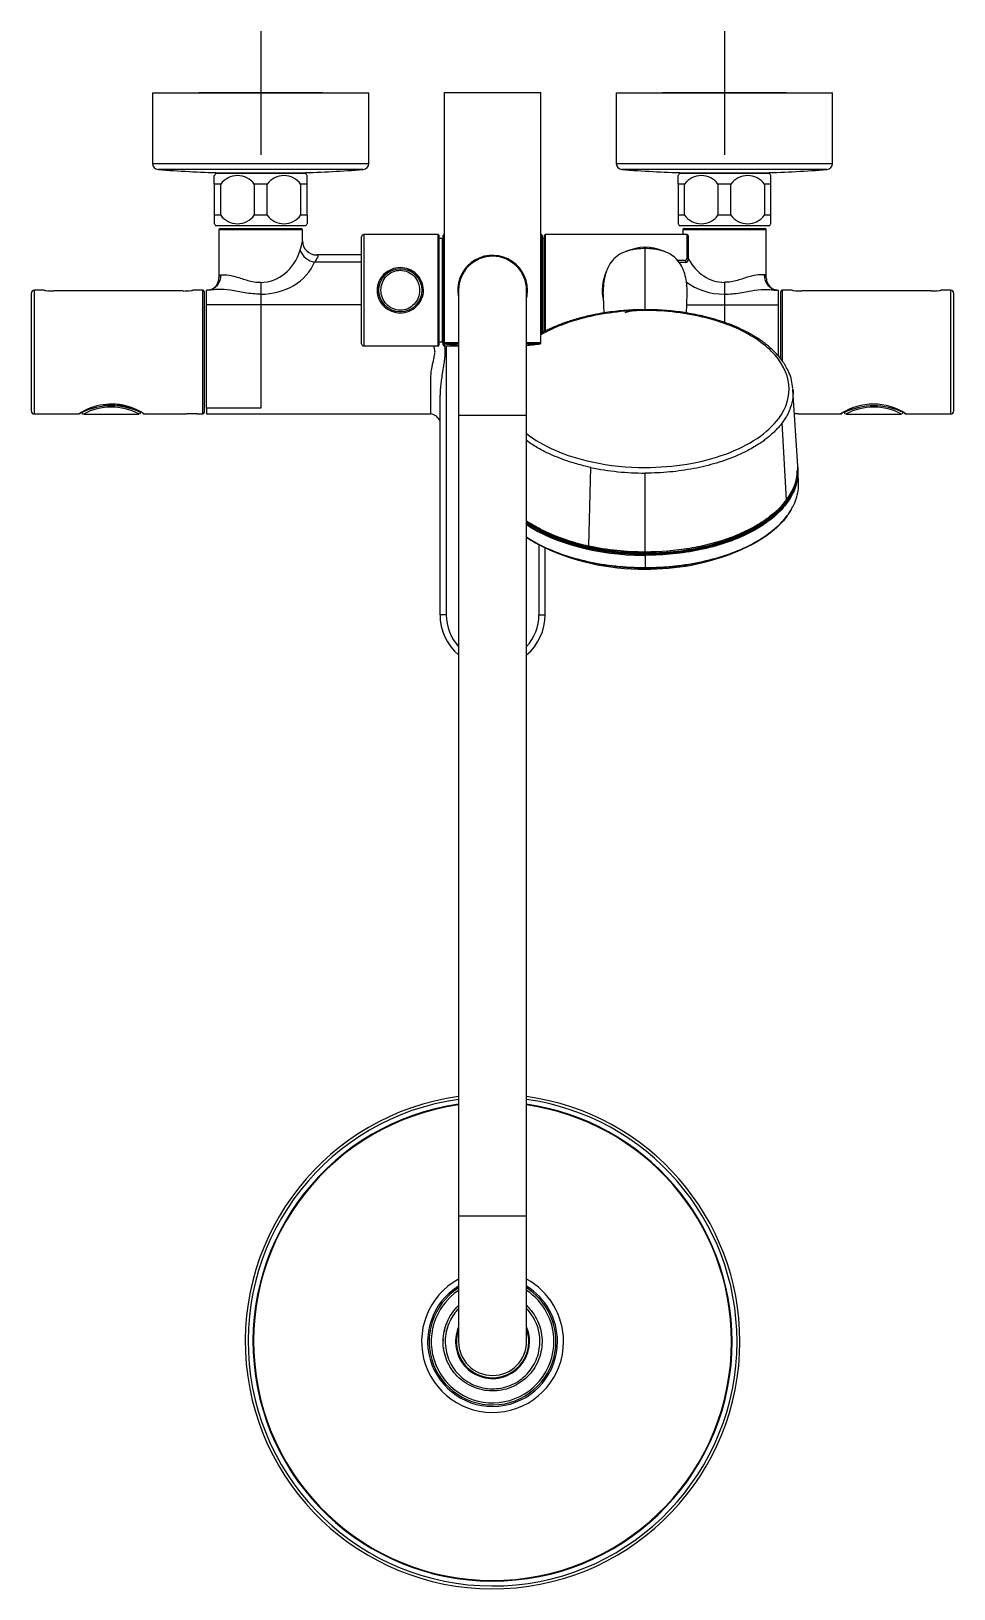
# Model space of a CAD drawing. Header units: millimetres. Extents: x -60 to 7633, y -2614 to 2146.
# Drawn here: x 2818 to 3116, y -294 to 210 of the extents above; entities that cross this region are included whole.
import ezdxf
from ezdxf.lldxf.tags import DXFTag

# ---------------------------------------------------------------- set-up
doc = ezdxf.new("R2010")
doc.units = ezdxf.units.MM
doc.layers.get('0').update_dxf_attribs({"color": 250})
tags = doc.linetypes.add('CENTER2', pattern=[28.575, 19.05, -3.175, 3.175, -3.175]).pattern_tags.tags
tags[10:11] = [DXFTag(74, 4), DXFTag(75, 0), DXFTag(340, '0'), DXFTag(46, 0.0), DXFTag(50, 0.0), DXFTag(44, 0.0), DXFTag(45, 0.0)]
tags[8:9] = [DXFTag(74, 4), DXFTag(75, 0), DXFTag(340, '0'), DXFTag(46, 0.0), DXFTag(50, 0.0), DXFTag(44, 0.0), DXFTag(45, 0.0)]
tags[6:7] = [DXFTag(74, 4), DXFTag(75, 0), DXFTag(340, '0'), DXFTag(46, 0.0), DXFTag(50, 0.0), DXFTag(44, 0.0), DXFTag(45, 0.0)]
tags[4:5] = [DXFTag(74, 4), DXFTag(75, 0), DXFTag(340, '0'), DXFTag(46, 0.0), DXFTag(50, 0.0), DXFTag(44, 0.0), DXFTag(45, 0.0)]

msp = doc.modelspace()

# ---------------------------------------------------------------- linework, layer by layer
at = {"linetype": 'CENTER2'}
for p, q in [((2892.24, 209.51), (2892.24, 169.51)), ((3042.24, 209.51), (3042.24, 169.51)), ((2912.24, 189.51), (2872.24, 189.51)), ((3062.24, 189.51), (3022.24, 189.51))]:
    msp.add_line(p, q, dxfattribs=at)
at = {"linetype": 'Continuous'}
for p, q in [((2857.24, 189.51), (2927.24, 189.51)), ((2857.24, 189.51), (2857.24, 166.73)), ((2927.24, 166.73), (2927.24, 189.51)), ((2951.59, 189.71), (2982.89, 189.71)), ((2951.59, 189.71), (2951.59, 108.66)), ((2982.89, 108.66), (2982.89, 189.71)), ((3007.24, 189.51), (3077.24, 189.51)), ((3007.24, 189.51), (3007.24, 166.73)), ((3077.24, 166.73), (3077.24, 189.51)), ((2857.24, 166.73), (2927.24, 166.73)), ((3007.24, 166.73), (3077.24, 166.73)), ((2925.39, 164.73), (2859.09, 164.73)), ((2877.24, 160.01), (2877.24, 162.81)), ((2906.74, 163.51), (2877.74, 163.51)), ((2879.02, 163.7), (2879.02, 163.51)), ((2879.15, 163.7), (2905.33, 163.7)), ((2879.18, 163.7), (2905.3, 163.7)), ((2880.19, 163.7), (2880.19, 163.51)), ((2904.29, 163.7), (2904.29, 163.51)), ((2905.46, 163.51), (2905.46, 163.7)), ((2907.24, 160.01), (2907.24, 162.81)), ((3075.39, 164.73), (3009.09, 164.73)), ((3027.24, 160.01), (3027.24, 162.81)), ((3056.74, 163.51), (3027.74, 163.51)), ((3029.02, 163.7), (3029.02, 163.51)), ((3029.15, 163.7), (3055.33, 163.7)), ((3029.18, 163.7), (3055.3, 163.7)), ((3030.19, 163.7), (3030.19, 163.51)), ((3054.29, 163.7), (3054.29, 163.51)), ((3055.46, 163.51), (3055.46, 163.7)), ((3057.24, 160.01), (3057.24, 162.81)), ((2879.33, 160.01), (2877.24, 160.01)), ((2877.24, 160.01), (2877.24, 150.01)), ((2879.33, 150.01), (2879.33, 160.01)), ((2894.33, 160.01), (2890.15, 160.01)), ((2890.15, 160.01), (2890.15, 150.01)), ((2894.33, 150.01), (2894.33, 160.01)), ((2907.24, 160.01), (2905.15, 160.01)), ((2905.15, 160.01), (2905.15, 150.01)), ((2907.24, 150.01), (2907.24, 160.01)), ((3029.33, 160.01), (3027.24, 160.01)), ((3027.24, 160.01), (3027.24, 150.01)), ((3029.33, 150.01), (3029.33, 160.01)), ((3044.33, 160.01), (3040.15, 160.01)), ((3040.15, 160.01), (3040.15, 150.01)), ((3044.33, 150.01), (3044.33, 160.01)), ((3057.24, 160.01), (3055.15, 160.01)), ((3055.15, 160.01), (3055.15, 150.01)), ((3057.24, 150.01), (3057.24, 160.01)), ((2879.33, 150.01), (2877.24, 150.01)), ((2877.24, 150.01), (2877.24, 147.21)), ((2906.74, 146.51), (2877.74, 146.51)), ((2894.33, 150.01), (2890.15, 150.01)), ((2907.24, 150.01), (2905.15, 150.01)), ((2907.24, 150.01), (2907.24, 147.21)), ((3029.33, 150.01), (3027.24, 150.01)), ((3027.24, 150.01), (3027.24, 147.21)), ((3056.74, 146.51), (3027.74, 146.51)), ((3044.33, 150.01), (3040.15, 150.01)), ((3057.24, 150.01), (3055.15, 150.01)), ((3057.24, 147.21), (3057.24, 150.01)), ((2905.74, 145.21), (2878.74, 145.21)), ((2878.74, 145.21), (2878.74, 129.74)), ((2879.24, 145.71), (2905.24, 145.71)), ((2905.74, 141.73), (2905.74, 145.21)), ((2924.89, 108.41), (2924.89, 143.01)), ((2925.59, 143.71), (2925.59, 107.71)), ((2949.69, 143.71), (2925.59, 143.71)), ((2949.69, 107.71), (2949.69, 143.71)), ((2949.89, 143.51), (2949.89, 107.91)), ((2951.04, 142.41), (2949.89, 142.41)), ((2951.04, 109.01), (2951.04, 142.41)), ((2951.24, 108.01), (2951.24, 143.41)), ((2951.54, 143.71), (2951.54, 107.71)), ((2951.59, 143.71), (2951.54, 143.71)), ((2982.94, 143.71), (2982.89, 143.71)), ((2982.94, 111.66), (2982.94, 143.71)), ((2983.24, 143.41), (2983.24, 111.87)), ((2983.44, 142.41), (2983.44, 112.01)), ((2984.09, 142.41), (2983.44, 142.41)), ((2984.09, 112.28), (2984.09, 143.51)), ((2984.29, 143.71), (2984.29, 112.4)), ((3030.09, 143.71), (2984.29, 143.71)), ((3055.74, 145.21), (3028.74, 145.21)), ((3028.74, 145.21), (3028.74, 143.71)), ((3029.24, 145.71), (3055.24, 145.71)), ((3030.09, 143.71), (3030.09, 136)), ((3030.59, 135.71), (3030.59, 143.21)), ((3055.74, 129.74), (3055.74, 145.21)), ((2924.89, 137.16), (2910.39, 137.16)), ((3016.59, 119.41), (3016.59, 139.19)), ((2909.69, 134.82), (2909.69, 134.82)), ((2924.89, 134.82), (2909.69, 134.82)), ((3026.95, 135.48), (3029.59, 135.48)), ((3029.59, 134.71), (3027.6, 134.71)), ((3029.59, 135.48), (3029.59, 134.71)), ((2892.24, 128.28), (2892.24, 124.45)), ((3042.24, 128.28), (3042.24, 124.45)), ((2817.99, 124.71), (2817.99, 86.71)), ((2818.99, 125.71), (2818.99, 85.71)), ((2822.16, 125.71), (2818.99, 125.71)), ((2831.32, 125.47), (2825.32, 125.47)), ((2867.16, 125.47), (2831.32, 125.47)), ((2873.49, 125.71), (2870.33, 125.71)), ((2873.49, 85.71), (2873.49, 125.71)), ((2873.99, 125.21), (2873.99, 86.21)), ((2875.75, 125.81), (2874.74, 125.65)), ((2874.74, 121.03), (2874.74, 125.66)), ((2874.74, 87.58), (2874.74, 121.03)), ((2892.24, 121.03), (2874.74, 121.03)), ((2892.24, 124.45), (2892.24, 121.03)), ((2892.24, 121.03), (2892.24, 87.58)), ((2924.89, 121.03), (2892.24, 121.03)), ((2956.24, 125.71), (2956.24, 85.21)), ((2978.24, 85.21), (2978.24, 125.71)), ((3029.96, 121.03), (3042.24, 121.03)), ((3042.24, 124.45), (3042.24, 121.03)), ((3042.24, 121.03), (3042.24, 115.32)), ((3042.24, 121.03), (3059.74, 121.03)), ((3059.74, 125.65), (3058.73, 125.81)), ((3059.74, 121.03), (3059.74, 125.66)), ((3059.74, 104.38), (3059.74, 121.03)), ((3060.44, 103.52), (3060.44, 125.21)), ((3060.94, 125.71), (3060.94, 102.84)), ((3064.11, 125.71), (3060.94, 125.71)), ((3103.11, 125.47), (3067.27, 125.47)), ((3109.11, 125.47), (3103.11, 125.47)), ((3115.44, 125.71), (3112.28, 125.71)), ((3115.44, 85.71), (3115.44, 125.71)), ((3116.44, 86.71), (3116.44, 124.71)), ((2925.59, 107.71), (2949.69, 107.71)), ((2949.89, 109.01), (2951.04, 109.01)), ((2951.54, 107.71), (2956.24, 107.71)), ((2956.24, 108.66), (2951.59, 108.66)), ((2951.86, 108.36), (2956.24, 108.36)), ((2952.24, 107.71), (2952.24, 20.71)), ((2982.89, 108.66), (2978.24, 108.66)), ((2978.24, 108.36), (2982.63, 108.36)), ((2950.24, 20.71), (2950.24, 91.74)), ((3064.41, 93.54), (3064.38, 93.72)), ((3065.95, 68.95), (3064.41, 93.53)), ((2818.99, 85.71), (2833.49, 85.71)), ((2834.92, 85.67), (2852.89, 85.67)), ((2854.49, 85.71), (2868.3, 85.71)), ((2871.68, 85.71), (2873.49, 85.71)), ((2892.24, 87.58), (2874.74, 87.58)), ((2874.74, 87.58), (2874.74, 85.71)), ((2874.74, 85.71), (2947.24, 85.71)), ((3066.14, 85.71), (3079.94, 85.71)), ((3081.54, 85.67), (3099.52, 85.67)), ((3100.94, 85.71), (3115.44, 85.71)), ((2978.24, 85.21), (2956.24, 85.21)), ((2956.24, 85.21), (2956.24, -173.79)), ((2978.24, -173.79), (2978.24, 85.21)), ((3062.36, 57.95), (3060.95, 82.88)), ((2998.39, 43.03), (2998.97, 68.4)), ((3016.59, 41.14), (3016.59, 66.58)), ((3066.2, 63.96), (3065.96, 67.82)), ((2981.63, 43.66), (2982.09, 43.43)), ((2982.24, 43.35), (2982.24, 20.71)), ((2984.24, 20.71), (2984.24, 42.34)), ((3016.59, 40.99), (3016.59, 41.14)), ((3016.59, 40.31), (3016.59, 39.98)), ((3016.59, 39.98), (3016.59, 36.03)), ((3016.59, 35.79), (3016.59, 36.03)), ((3016.59, 35.79), (3016.59, 35.52)), ((2952.24, 20.71), (2950.24, 20.71)), ((2982.24, 20.71), (2984.24, 20.71)), ((2927.72, -147.63), (2927.82, -147.8)), ((2928.24, -147.32), (2928.34, -147.49)), ((2928.75, -147.03), (2928.85, -147.2)), ((2929.27, -146.73), (2929.37, -146.9)), ((3005.21, -146.73), (3005.11, -146.9)), ((3005.74, -147.03), (3005.64, -147.2)), ((3006.25, -147.32), (3006.15, -147.49)), ((3006.77, -147.63), (3006.66, -147.8)), ((2899.68, -176.32), (2899.86, -176.42)), ((2899.98, -175.8), (2900.15, -175.9)), ((2900.27, -175.29), (2900.45, -175.39)), ((2900.58, -174.77), (2900.75, -174.87)), ((2978.24, -173.79), (2956.24, -173.79)), ((2956.24, -173.79), (2956.24, -214.29)), ((2978.24, -214.29), (2978.24, -173.79)), ((3033.73, -174.87), (3033.91, -174.77)), ((3034.04, -175.39), (3034.21, -175.29)), ((3034.33, -175.9), (3034.51, -175.8)), ((3034.63, -176.42), (3034.8, -176.32)), ((2889.74, -214), (2889.94, -214)), ((2889.74, -214.59), (2889.94, -214.58)), ((2889.75, -213.39), (2889.95, -213.4)), ((2889.75, -215.19), (2889.95, -215.19)), ((3044.54, -213.4), (3044.74, -213.39)), ((3044.54, -214), (3044.74, -214)), ((3044.54, -214.58), (3044.74, -214.59)), ((3044.54, -215.19), (3044.74, -215.19)), ((2899.68, -252.26), (2899.86, -252.16)), ((2899.98, -252.78), (2900.15, -252.69)), ((2900.27, -253.3), (2900.45, -253.19)), ((2900.58, -253.81), (2900.75, -253.71)), ((3033.73, -253.71), (3033.91, -253.81)), ((3034.04, -253.19), (3034.21, -253.3)), ((3034.33, -252.69), (3034.51, -252.78)), ((3034.63, -252.16), (3034.8, -252.26)), ((2927.82, -280.78), (2927.72, -280.95)), ((2928.34, -281.09), (2928.24, -281.26)), ((2928.85, -281.38), (2928.75, -281.55)), ((2929.37, -281.68), (2929.27, -281.85)), ((3005.11, -281.68), (3005.21, -281.85)), ((3005.64, -281.38), (3005.74, -281.55)), ((3006.15, -281.09), (3006.25, -281.26)), ((3006.66, -280.78), (3006.77, -280.95)), ((2966.35, -291.59), (2966.34, -291.79)), ((2966.95, -291.59), (2966.95, -291.79)), ((2967.54, -291.59), (2967.54, -291.79)), ((2968.14, -291.59), (2968.14, -291.79))]:
    msp.add_line(p, q, dxfattribs=at)
for radius in [7, 6.97]:
    msp.add_circle((2937.39, 125.71), radius, dxfattribs=at)
for centre, radius, start, end in [((2859.24, 166.73), 2, 180, 265.7757), ((2925.24, 166.73), 2, 274.2243, 0), ((3009.24, 166.73), 2, 180, 265.7757), ((3075.24, 166.73), 2, 274.2243, 0), ((2892.24, 613.51), 450, 265.7757, 268.3165), ((2885.64, 157.37), 10, 142.1519, 147.093), ((2884.74, 156.16), 6.64, 35.3947, 144.6053), ((2899.74, 156.16), 6.64, 35.3947, 144.6053), ((2892.24, 613.51), 450, 271.6835, 274.2243), ((2898.85, 157.37), 10, 32.904, 37.8481), ((3042.24, 613.51), 450, 265.7757, 268.3165), ((3035.64, 157.37), 10, 142.1519, 147.093), ((3034.74, 156.16), 6.64, 35.3947, 144.6053), ((3049.74, 156.16), 6.64, 35.3947, 144.6053), ((3042.24, 613.51), 450, 271.6835, 274.2243), ((3048.85, 157.37), 10, 32.904, 37.8481), ((2885.64, 152.65), 10, 212.904, 217.8481), ((2884.74, 153.86), 6.64, 215.3947, 324.6053), ((2899.74, 153.86), 6.64, 215.3947, 324.6053), ((2898.85, 152.65), 10, 322.1519, 327.093), ((3035.64, 152.65), 10, 212.904, 217.8481), ((3034.74, 153.86), 6.64, 215.3947, 324.6053), ((3049.74, 153.86), 6.64, 215.3947, 324.6053), ((3048.85, 152.65), 10, 322.1519, 327.093), ((2879.24, 145.21), 0.5, 90, 180), ((2905.24, 145.21), 0.5, 0, 90), ((2910.34, 141.75), 4.63, 181.3498, 270.2965), ((2925.59, 143.01), 0.7, 90, 180), ((2949.69, 143.51), 0.2, 0, 90), ((2951.04, 142.61), 0.2, 270, 0), ((2951.54, 143.41), 0.3, 90, 180), ((2982.94, 143.41), 0.3, 0, 90), ((2983.44, 142.61), 0.2, 180, 270), ((2984.29, 143.51), 0.2, 90, 180), ((3029.24, 145.21), 0.5, 90, 180), ((3030.09, 143.21), 0.5, 0, 90), ((3055.24, 145.21), 0.5, 0, 90), ((2910.52, 140.66), 5.9, 199.9376, 261.9045), ((2967.24, 125.71), 11.3, 0, 191.5041), ((2967.24, 125.71), 11, 0, 180), ((3016.61, 125.71), 13.92, 64.9667, 115.9803), ((3016.61, 125.71), 13.92, 154.3949, 194.9999), ((3029.59, 135.99), 0.507, 270.7289, 0.8849), ((3029.59, 135.71), 1, 270, 0), ((2874.57, 130.51), 4.81, 277.0957, 2.1881), ((2874.65, 129.76), 4.08, 285.7816, 359.7132), ((3059.91, 130.51), 4.81, 177.761, 262.944), ((3059.83, 129.76), 4.07, 180.2509, 235.9036), ((2818.99, 124.71), 1, 90, 180), ((2825.33, 146.2), 20.73, 261.2068, 262.9113), ((2825.32, 146.04), 20.57, 262.8707, 269.9954), ((2867.16, 146.07), 20.61, 270.0101, 277.1271), ((2867.16, 146.21), 20.74, 277.094, 278.7932), ((2867.15, 146.22), 20.76, 277.0959, 278.7941), ((2873.49, 125.21), 0.5, 0, 90), ((2967.24, 125.71), 11.3, 347.594, 0), ((2365.03, 95.75), 638.7, 2.02758, 2.63469), ((3675.47, 95.51), 646.02, 177.37415, 177.96909), ((3059.83, 129.76), 4.07, 251.8834, 257.6599), ((3060.94, 125.21), 0.5, 90, 180), ((3067.28, 146.21), 20.74, 261.2068, 262.906), ((3067.27, 146.07), 20.6, 262.8716, 269.9904), ((3109.11, 146.05), 20.58, 270.0058, 277.1357), ((3109.11, 146.2), 20.74, 277.0987, 278.7943), ((3109.11, 146.2), 20.73, 277.0887, 278.0848), ((3115.44, 124.71), 1, 0, 90), ((3015.67, 98.03), 21.2, 87.5064, 105.5042), ((2925.59, 108.41), 0.7, 180, 270), ((2949.69, 107.91), 0.2, 270, 0), ((2951.04, 108.81), 0.2, 0, 90), ((2951.54, 108.01), 0.3, 180, 270), ((2951.89, 108.66), 0.3, 180, 262.9292), ((2967.24, 232.41), 125, 262.9292, 264.9514), ((2967.24, 232.41), 125, 275.0486, 277.0708), ((2982.59, 108.66), 0.3, 277.0708, 0), ((2818.99, 86.71), 1, 180, 270), ((2843.99, 69.9), 18.98, 98.0918, 123.5894), ((2833.49, 86.21), 0.499, 269.9437, 292.8852), ((2833.49, 86.21), 0.5, 292.9186, 326.6299), ((2843.89, 66.73), 21.63, 63.9506, 116.0494), ((2843.89, 68.83), 19.1, 61.9743, 118.1186), ((2843.99, 69.9), 18.98, 86.0179, 98.0918), ((2843.99, 72.79), 15.99, 85.3951, 99.2379), ((2843.99, 69.9), 18.98, 56.4106, 86.0179), ((2843.53, 67.73), 20.99, 71.3316, 84.148), ((2843.89, 68.83), 19.1, 61.8814, 61.9743), ((2852.93, 86.15), 0.456, 301.9671, 6.3871), ((2854.49, 86.21), 0.5, 213.3464, 247.0814), ((2854.49, 86.21), 0.499, 247.1149, 270.0563), ((2870.01, 65.99), 19.8, 90.058, 94.9637), ((2868.3, 86.21), 0.5, 270.0015, 279.347), ((2869.97, 65.99), 19.8, 85.0363, 89.942), ((2871.68, 86.21), 0.5, 260.653, 269.9985), ((2873.49, 86.21), 0.5, 270, 0), ((2946.81, 82.08), 3.65, 19.9931, 83.1402), ((3064.42, 65.99), 19.8, 85.0363, 88.6239), ((3066.14, 86.21), 0.5, 260.653, 269.9985), ((3090.44, 69.9), 18.98, 56.4106, 123.5894), ((3079.94, 86.21), 0.499, 269.9437, 292.8851), ((3079.94, 86.21), 0.5, 292.9186, 326.6536), ((3090.54, 66.73), 21.63, 63.9506, 116.0494), ((3081.52, 86.15), 0.466, 177.2798, 246.3609), ((3090.54, 68.83), 19.1, 61.8814, 118.1186), ((3099.58, 86.15), 0.457, 292.0226, 4.0392), ((3100.94, 86.21), 0.5, 213.3701, 247.0814), ((3100.94, 86.21), 0.499, 247.1148, 270.0563), ((3115.44, 86.71), 1, 270, 0), ((3016.54, 152.1), 85.52, 258.1436, 270.0322), ((3016.44, 150.29), 81.9, 258.0215, 270.1076), ((3015.6, 110.46), 74.94, 243.4333, 270.7572), ((3016.46, 128.15), 87.01, 258.0147, 270.0898), ((3016.46, 127.56), 86.52, 258.017, 270.0862), ((3017.6, 110.34), 74.82, 269.2306, 292.2496), ((3017.6, 110.34), 74.82, 296.346, 296.6896), ((2967.24, 20.71), 17, 180, 229.6798), ((2967.24, 20.71), 15, 180, 222.8334), ((2967.24, 20.71), 17, 310.3202, 0), ((2967.24, 20.71), 15, 317.1666, 0), ((2967.24, -214.29), 80, 97.9032, 0), ((2967.24, -214.29), 79.07, 97.9964, 0), ((2967.24, -214.29), 80, 0, 82.0968), ((2967.24, -214.29), 79.07, 0, 82.0036), ((2967.24, -214.29), 77.5, 98.1599, 0), ((2967.24, -214.29), 77.3, 98.1811, 0), ((2967.24, -214.29), 77.5, 0, 81.8401), ((2967.24, -214.29), 77.3, 0, 81.8189), ((2927.87, -147.88), 0.3, 50.0297, 120.6634), ((2929.42, -146.99), 0.3, 119.3366, 189.9703), ((3005.07, -146.99), 0.3, 350.0297, 60.6634), ((3006.61, -147.88), 0.3, 59.3366, 129.9703), ((2899.94, -176.47), 0.3, 80.0297, 150.6634), ((2900.84, -174.92), 0.3, 149.3366, 219.9703), ((3033.65, -174.92), 0.3, 320.0297, 30.6634), ((3034.54, -176.47), 0.3, 29.3366, 99.9703), ((2967.24, -214.29), 22.96, 118.6257, 0), ((2967.24, -214.29), 21, 121.5819, 0), ((2967.24, -214.29), 22.96, 0, 61.3743), ((2967.24, -214.29), 21, 0, 58.4181), ((2967.24, -214.29), 20.51, 122.4306, 0), ((2967.24, -214.29), 19.84, 123.6659, 0), ((2967.24, -214.29), 20.51, 0, 57.5694), ((2967.24, -214.29), 19.84, 0, 56.3341), ((2967.24, -214.29), 16, 150.2582, 151.0337), ((2967.24, -214.29), 16, 168.3389, 168.7505), ((2965.84, -214.01), 14.57, 168.3041, 168.6963), ((2967.24, -214.29), 16, 165.7023, 168.3389), ((2967.24, -214.29), 16, 157.8128, 159.9583), ((2967.24, -214.29), 16, 154.6538, 155.9047), ((2967.24, -214.29), 11.98, 156.6344, 0), ((2967.24, -214.29), 11.75, 159.4448, 0), ((2967.24, -214.29), 11.73, 159.6429, 0), ((2967.24, -214.29), 11.73, 159.643, 207.2148), ((2967.24, -214.29), 11.73, 332.7748, 20.357), ((2967.24, -214.29), 11.98, 0, 23.3656), ((2967.24, -214.29), 11.75, 0, 20.5552), ((2967.24, -214.29), 11.73, 0, 20.3571), ((2890.05, -213.4), 0.3, 179.3366, 249.9703), ((2890.05, -215.18), 0.3, 110.0297, 180.6634), ((2967.24, -214.29), 16, 177.455, 178.7269), ((2963.22, -214.85), 11.94, 186.8579, 188.2493), ((2967.24, -214.29), 16, 188.3289, 188.3529), ((2967.24, -214.29), 11, 180, 0), ((3044.44, -213.4), 0.3, 290.0297, 0.6634), ((3044.44, -215.18), 0.3, 359.3366, 69.9703), ((2952.14, -219.26), 0.1, 198.2173, 270), ((2967.24, -214.29), 11.73, 207.2148, 212.7919), ((2967.24, -214.29), 11.73, 212.7919, 267.1736), ((2967.24, -214.29), 11.73, 272.8161, 327.1972), ((2967.24, -214.29), 11.73, 327.1972, 332.7748), ((2967.24, -214.29), 16, 210.4765, 212.0692), ((2967.24, -214.29), 11.73, 267.1736, 272.8161), ((2899.94, -252.11), 0.3, 209.3366, 279.9703), ((2900.84, -253.66), 0.3, 140.0297, 210.6634), ((3033.65, -253.66), 0.3, 329.3366, 39.9703), ((3034.54, -252.11), 0.3, 260.0297, 330.6634), ((2927.87, -280.7), 0.3, 239.3366, 309.9703), ((2929.42, -281.59), 0.3, 170.0297, 240.6634), ((3005.07, -281.59), 0.3, 299.3366, 9.9703), ((3006.61, -280.7), 0.3, 230.0297, 300.6634), ((2966.35, -291.49), 0.3, 269.3366, 339.9703), ((2968.14, -291.49), 0.3, 200.0297, 270.6634)]:
    msp.add_arc(centre, radius, start, end, dxfattribs=at)
for centre, major_axis, ratio, start_param, end_param in [((2892.24, 143.8), (0, -15.53), 0.869413, 0, 1.232367), ((2892.24, 139.97), (18.5, 0), 0.839336, 4.712389, 5.944743), ((3030.09, 135.71), (-0.5, 0), 0.571429, 3.141593, 4.712389), ((3042.24, 143.8), (0, -15.53), 0.869413, 5.24208, 6.283185), ((3042.24, 139.97), (-18.5, 0), 0.839336, 0.833735, 1.570796), ((3016.6, 67.08), (49.15, 0), 0.544639, 3.817308, 4.712325), ((3016.6, 66.88), (49.4, 0), 0.544639, 3.823587, 4.698091), ((2998.5, 43.17), (0.065, 0.293), 0.309001, 2.13018, 3.75282), ((3016.6, 66.88), (49.4, 0), 0.544639, 4.698091, 4.712325)]:
    msp.add_ellipse(centre, major_axis=major_axis, ratio=ratio, start_param=start_param, end_param=end_param, dxfattribs=at)
for points, knots in [([(2904.98, 138.65), (2905.29, 139.66), (2905.55, 140.54), (2905.71, 141.35), (2905.73, 141.51), (2905.74, 141.64)], [0, 0, 0, 0, 0.780378, 0.780378, 1, 1, 1, 1]), ([(2910.37, 137.16), (2910.69, 137.17), (2910.8, 137), (2910.59, 136.26), (2910.19, 135.61), (2909.69, 134.82)], [0, 0, 0, 0, 0.455332, 0.455332, 1, 1, 1, 1]), ([(3016.59, 139.19), (3014.76, 139.19), (3012.93, 139.02), (3010.32, 138.27), (3009.46, 137.93), (3007.87, 137.03), (3007.14, 136.48), (3005.2, 134.5), (3004.34, 132.83), (3003.28, 129.35), (3003.05, 127.51), (3003.05, 125.5), (3003.05, 125.3), (3003.05, 125.11)], [0, 0, 0, 0, 0.243456, 0.243456, 0.365184, 0.365184, 0.486912, 0.486912, 0.730368, 0.730368, 0.973823, 0.973823, 1, 1, 1, 1]), ([(3030.13, 125.11), (3030.14, 125.3), (3030.14, 125.48), (3030.14, 127.48), (3029.92, 129.31), (3028.86, 132.8), (3027.99, 134.47), (3025.44, 137.1), (3023.77, 138), (3020.27, 139.02), (3018.43, 139.19), (3016.59, 139.19)], [0, 0, 0, 0, 0.024669, 0.024669, 0.268502, 0.268502, 0.512335, 0.512335, 0.756167, 0.756167, 1, 1, 1, 1]), ([(2937.37, 133.02), (2938.36, 133.02), (2939.32, 132.83), (2941.13, 132.12), (2941.95, 131.59), (2943.33, 130.27), (2943.9, 129.46), (2944.67, 127.7), (2944.88, 126.72), (2944.89, 124.77), (2944.69, 123.79), (2943.92, 122), (2943.37, 121.2), (2941.99, 119.86), (2941.17, 119.33), (2939.38, 118.6), (2938.4, 118.41), (2936.45, 118.4), (2935.47, 118.58), (2933.67, 119.3), (2932.85, 119.82), (2931.45, 121.16), (2930.89, 121.95), (2930.11, 123.73), (2929.9, 124.7), (2929.89, 126.65), (2930.09, 127.64), (2930.86, 129.41), (2931.42, 130.22), (2933.49, 132.23), (2935.39, 133.01), (2937.37, 133.02)], [0, 0, 0, 0, 0.0625, 0.0625, 0.125, 0.125, 0.1875, 0.1875, 0.25, 0.25, 0.3125, 0.3125, 0.375, 0.375, 0.4375, 0.4375, 0.5, 0.5, 0.5625, 0.5625, 0.625, 0.625, 0.6875, 0.6875, 0.75, 0.75, 0.8125, 0.8125, 0.875, 0.875, 1, 1, 1, 1]), ([(2939.28, 131.88), (2938.48, 132.14), (2937.63, 132.23), (2935.97, 132.07), (2935.15, 131.81), (2932.98, 130.6), (2931.88, 129.21), (2930.93, 125.99), (2931.09, 124.2), (2932.59, 121.24), (2933.93, 120.06), (2936.29, 119.29), (2937.15, 119.19), (2938.81, 119.35), (2939.62, 119.61), (2941.82, 120.83), (2942.91, 122.23), (2943.85, 125.42), (2943.69, 127.21), (2942.2, 130.18), (2940.88, 131.35), (2939.28, 131.88)], [0, 0, 0, 0, 0.0625, 0.0625, 0.125, 0.125, 0.25, 0.25, 0.375, 0.375, 0.5, 0.5, 0.5625, 0.5625, 0.625, 0.625, 0.75, 0.75, 0.875, 0.875, 1, 1, 1, 1]), ([(2892.24, 124.45), (2890.54, 124.45), (2888.83, 124.61), (2885.53, 125.13), (2883.98, 125.47), (2881.03, 125.94), (2879.7, 126.03), (2877.82, 125.95), (2877.22, 125.89), (2875.98, 125.77), (2875.36, 125.72), (2874.74, 125.71)], [0, 0, 0, 0, 0.25, 0.25, 0.5, 0.5, 0.75, 0.75, 0.875, 0.875, 1, 1, 1, 1]), ([(2878.74, 129.75), (2878.74, 129.82), (2878.75, 129.96), (2878.79, 130.15), (2878.86, 130.31), (2878.95, 130.45), (2879.07, 130.56), (2879.21, 130.64), (2879.32, 130.68), (2879.38, 130.69)], [0, 0, 0, 0, 0.149131, 0.298502, 0.444541, 0.587467, 0.727516, 0.864939, 1, 1, 1, 1]), ([(2879.38, 130.69), (2879.6, 130.73), (2879.88, 130.73), (2880.53, 130.73), (2880.91, 130.72), (2882.17, 130.59), (2883.21, 130.38), (2885.47, 129.72), (2886.71, 129.26), (2889.36, 128.53), (2890.78, 128.28), (2892.24, 128.28)], [0, 0, 0, 0, 0.125, 0.125, 0.25, 0.25, 0.5, 0.5, 0.75, 0.75, 1, 1, 1, 1]), ([(3055.1, 130.69), (3054.88, 130.73), (3054.6, 130.73), (3053.95, 130.73), (3053.58, 130.72), (3052.31, 130.59), (3051.28, 130.38), (3049.02, 129.72), (3047.77, 129.26), (3045.12, 128.53), (3043.7, 128.28), (3042.24, 128.28)], [0, 0, 0, 0, 0.125, 0.125, 0.25, 0.25, 0.5, 0.5, 0.75, 0.75, 1, 1, 1, 1]), ([(3042.24, 124.45), (3043.95, 124.45), (3045.66, 124.61), (3048.95, 125.13), (3050.51, 125.47), (3053.46, 125.94), (3054.79, 126.03), (3056.66, 125.95), (3057.27, 125.89), (3058.5, 125.77), (3059.13, 125.72), (3059.74, 125.71)], [0, 0, 0, 0, 0.25, 0.25, 0.5, 0.5, 0.75, 0.75, 0.875, 0.875, 1, 1, 1, 1]), ([(3055.74, 129.75), (3055.74, 129.75), (3055.74, 129.76), (3055.74, 129.89), (3055.73, 130), (3055.67, 130.21), (3055.63, 130.3), (3055.53, 130.46), (3055.46, 130.53), (3055.34, 130.61), (3055.3, 130.63), (3055.21, 130.67), (3055.16, 130.68), (3055.1, 130.69)], [0, 0, 0, 0, 0.014036, 0.014036, 0.260527, 0.260527, 0.507018, 0.507018, 0.753509, 0.753509, 0.876754, 0.876754, 1, 1, 1, 1]), ([(3064.36, 93.96), (3064.25, 94.93), (3064.04, 96.61), (3063.26, 98.86), (3062.37, 100.7), (3061.38, 102.32), (3060.18, 103.94), (3058.77, 105.52), (3057.3, 106.93), (3055.85, 108.14), (3054.6, 109.08), (3053.47, 109.87), (3052.29, 110.62), (3050.66, 111.59), (3048.43, 112.78), (3045.57, 114.08), (3042.41, 115.3), (3039.13, 116.35), (3035.05, 117.44), (3030.13, 118.42), (3024.32, 119.15), (3018.47, 119.47), (3012.62, 119.4), (3006.75, 118.93), (3001.39, 118.12), (2996.55, 117.05), (2992.37, 115.85), (2988.52, 114.46), (2985.38, 113.08), (2983.58, 112.15), (2982.84, 111.75)], [0, 0, 0, 0, 0.039392, 0.079449, 0.104588, 0.132147, 0.162291, 0.190182, 0.218388, 0.242129, 0.261089, 0.275805, 0.291774, 0.310457, 0.341163, 0.376405, 0.411681, 0.446263, 0.480156, 0.535104, 0.588963, 0.642307, 0.695144, 0.748453, 0.803756, 0.846567, 0.890409, 0.932564, 0.971818, 1, 1, 1, 1]), ([(3059.78, 84.26), (3062.35, 87.73), (3063.5, 91.5), (3062.71, 98.95), (3060.79, 102.63), (3054.23, 109.19), (3049.61, 112.07), (3038.53, 116.47), (3032.09, 118), (3018.62, 119.4), (3011.61, 119.28), (2998.33, 117.42), (2992.08, 115.68), (2985.43, 112.67), (2984.12, 112), (2982.89, 111.3)], [0, 0, 0, 0, 0.159722, 0.159722, 0.319445, 0.319445, 0.479167, 0.479167, 0.638889, 0.638889, 0.798611, 0.798611, 0.958334, 0.958334, 1, 1, 1, 1]), ([(2947.24, 93.53), (2947.24, 93.9), (2947.25, 94.65), (2947.26, 95.77), (2947.27, 96.77), (2947.3, 97.64), (2947.33, 98.38), (2947.36, 98.95), (2947.43, 99.58), (2947.57, 100.39), (2947.8, 101.51), (2948.08, 102.8), (2948.36, 104.05), (2948.54, 105.02), (2948.65, 105.73), (2948.54, 106.45), (2948.42, 107.11), (2948.32, 107.58), (2948.29, 107.71)], [0, 0, 0, 0, 0.097052, 0.182766, 0.257145, 0.320193, 0.371916, 0.412331, 0.441471, 0.502949, 0.579918, 0.672428, 0.766655, 0.831458, 0.866969, 0.906753, 0.97276, 1, 1, 1, 1]), ([(2951.68, 107.71), (2951.69, 107.63), (2951.77, 107.03), (2951.89, 105.73), (2951.76, 103.91), (2951.46, 102.02), (2951.19, 100.32), (2950.91, 98.5), (2950.65, 96.69), (2950.44, 94.9), (2950.32, 93.5), (2950.26, 92.49), (2950.25, 91.96), (2950.24, 91.75)], [0, 0, 0, 0, 0.014329, 0.113086, 0.239541, 0.350556, 0.465918, 0.55731, 0.69397, 0.806584, 0.895191, 0.959877, 1, 1, 1, 1]), ([(2947.24, 85.71), (2947.24, 85.71), (2947.24, 85.97), (2947.24, 87.08), (2947.24, 87.99), (2947.24, 90.38), (2947.24, 91.85), (2947.24, 93.53)], [0, 0, 0, 0, 0.3061524, 0.3061524, 0.6530762, 0.6530762, 1, 1, 1, 1]), ([(3064.41, 93.53), (3064.43, 93.21), (3064.46, 92.36), (3064.33, 90.39), (3063.78, 88.07), (3062.79, 85.79), (3061.89, 84.2), (3061.23, 83.28), (3060.95, 82.88)], [0, 0, 0, 0, 0.087573, 0.234981, 0.542704, 0.727924, 0.880649, 1, 1, 1, 1]), ([(2834.4, 86.18), (2834.4, 86.16), (2834.39, 86.09), (2834.43, 85.95), (2834.53, 85.81), (2834.63, 85.74), (2834.68, 85.72), (2834.68, 85.72)], [0, 0, 0, 0, 0.087993, 0.399981, 0.723651, 0.976995, 1, 1, 1, 1]), ([(3016.59, 68.4), (3021.2, 68.4), (3025.81, 68.77), (3034.62, 70.24), (3038.82, 71.33), (3046.46, 74.14), (3049.89, 75.85), (3055.69, 79.75), (3058.05, 81.94), (3059.78, 84.26)], [0, 0, 0, 0, 0.25, 0.25, 0.5, 0.5, 0.75, 0.75, 1, 1, 1, 1]), ([(3060.95, 82.88), (3060.68, 82.53), (3060.15, 81.84), (3059.25, 80.84), (3058.29, 79.85), (3057.24, 78.89), (3056.13, 77.96), (3054.94, 77.05), (3052.94, 75.66), (3049.23, 73.46), (3044.42, 71.35), (3039.65, 69.78), (3036.06, 68.81), (3032.34, 68), (3028.5, 67.36), (3024.57, 66.9), (3020.6, 66.62), (3017.93, 66.59), (3016.59, 66.58)], [0, 0, 0, 0, 0.03629, 0.072382, 0.108417, 0.144457, 0.180513, 0.216572, 0.252624, 0.352535, 0.505953, 0.576548, 0.647122, 0.717685, 0.788262, 0.858859, 0.929444, 1, 1, 1, 1]), ([(2998.97, 68.4), (2998.36, 68.54), (2996.3, 69.02), (2992.06, 70.2), (2986.83, 72.13), (2981.96, 74.56), (2979.32, 76.28), (2978.2, 77.1)], [0, 0, 0, 0, 0.075102, 0.253724, 0.536392, 0.787682, 1, 1, 1, 1]), ([(2978.23, 79.37), (2980.82, 77.33), (2983.96, 75.49), (2991.12, 72.38), (2995.15, 71.1), (2999.44, 70.18)], [0, 0, 0, 0, 0.496621, 0.496621, 1, 1, 1, 1]), ([(3065.85, 68.95), (3065.99, 67.97), (3066.03, 66.98), (3065.86, 64.29), (3065.45, 62.56), (3064.04, 59.2), (3063.05, 57.57), (3060.5, 54.43), (3058.92, 52.91), (3055.31, 50.09), (3053.28, 48.78), (3048.74, 46.38), (3046.23, 45.29), (3040.96, 43.42), (3038.17, 42.62), (3029.7, 40.74), (3023.77, 40.07), (3017.8, 39.99)], [0, 0, 0, 0, 0.06792, 0.06792, 0.186293, 0.186293, 0.304666, 0.304666, 0.423039, 0.423039, 0.541412, 0.541412, 0.659785, 0.659785, 0.778159, 0.778159, 1, 1, 1, 1]), ([(3062.11, 56.99), (3063.1, 58.3), (3063.89, 59.66), (3065.19, 62.73), (3065.6, 64.45), (3065.74, 66.57), (3065.75, 66.99), (3065.74, 67.41)], [0, 0, 0, 0, 0.400956, 0.400956, 0.882137, 0.882137, 1, 1, 1, 1]), ([(3065.1, 63.06), (3064.99, 62.66), (3064.86, 62.26), (3064.4, 61.01), (3064.02, 60.16), (3063.09, 58.5), (3062.55, 57.68), (3061.63, 56.46), (3061.3, 56.06), (3060.79, 55.46), (3060.61, 55.27), (3060.25, 54.87), (3060.06, 54.68), (3059.11, 53.71), (3058.28, 52.96), (3055.62, 50.79), (3053.6, 49.44), (3051.02, 48.03), (3050.73, 47.88), (3050.15, 47.58), (3049.85, 47.43), (3048.96, 46.98), (3048.35, 46.7), (3046.49, 45.87), (3045.21, 45.35), (3042.55, 44.38), (3041.18, 43.93), (3039.05, 43.31), (3038.33, 43.11), (3036.87, 42.73), (3036.13, 42.55), (3033.9, 42.05), (3032.39, 41.76), (3029.33, 41.25), (3027.78, 41.04), (3025.42, 40.78), (3024.63, 40.7), (3023.44, 40.61), (3023.04, 40.58), (3022.24, 40.52), (3021.83, 40.5), (3019.82, 40.39), (3018.21, 40.35), (3015.01, 40.35), (3013.42, 40.39), (3010.23, 40.56), (3008.65, 40.69), (3006.67, 40.9), (3006.28, 40.94), (3005.49, 41.04), (3005.09, 41.09), (3003.91, 41.25), (3003.14, 41.37), (3000.83, 41.75), (2999.32, 42.04), (2996.37, 42.71), (2994.92, 43.08), (2992.8, 43.7), (2992.1, 43.91), (2990.72, 44.36), (2990.03, 44.6), (2988.01, 45.33), (2986.72, 45.85), (2984.25, 46.96), (2983.07, 47.54), (2980.8, 48.77), (2979.72, 49.42), (2978.53, 50.21), (2978.37, 50.32), (2978.21, 50.43)], [0, 0, 0, 0, 0.019591, 0.019591, 0.061924, 0.061924, 0.104257, 0.104257, 0.125423, 0.125423, 0.136006, 0.136006, 0.146589, 0.146589, 0.188922, 0.188922, 0.273588, 0.273588, 0.284171, 0.284171, 0.294754, 0.294754, 0.315921, 0.315921, 0.358254, 0.358254, 0.400587, 0.400587, 0.421753, 0.421753, 0.44292, 0.44292, 0.485252, 0.485252, 0.527585, 0.527585, 0.548752, 0.548752, 0.559335, 0.559335, 0.569918, 0.569918, 0.612251, 0.612251, 0.654584, 0.654584, 0.696917, 0.696917, 0.7075, 0.7075, 0.718083, 0.718083, 0.73925, 0.73925, 0.781583, 0.781583, 0.823915, 0.823915, 0.845082, 0.845082, 0.866248, 0.866248, 0.908581, 0.908581, 0.950914, 0.950914, 0.993247, 0.993247, 1, 1, 1, 1]), ([(3064.44, 61.28), (3064.34, 61.02), (3064.22, 60.76), (3062.5, 57.12), (3059.65, 53.91), (3051.93, 48.32), (3047.04, 45.94), (3035.98, 42.39), (3029.8, 41.21), (3017.09, 40.23), (3010.54, 40.43), (2998.11, 42.18), (2992.21, 43.73), (2983.79, 47.18), (2980.8, 48.77), (2978.23, 50.53)], [0, 0, 0, 0, 0.01315, 0.01315, 0.188021, 0.188021, 0.362893, 0.362893, 0.537764, 0.537764, 0.712636, 0.712636, 0.887507, 0.887507, 1, 1, 1, 1]), ([(3064.07, 55.18), (3064.41, 55.78), (3064.71, 56.39), (3065.68, 58.69), (3066.09, 60.4), (3066.24, 62.75), (3066.24, 63.37), (3066.2, 63.98)], [0, 0, 0, 0, 0.211097, 0.211097, 0.794776, 0.794776, 1, 1, 1, 1]), ([(2978.23, 50.87), (2980.83, 49.07), (2983.85, 47.46), (2992.32, 43.98), (2998.18, 42.45), (3010.58, 40.7), (3017.09, 40.5), (3029.74, 41.48), (3035.91, 42.65), (3046.93, 46.19), (3051.78, 48.56), (3058.17, 53.18), (3060.27, 55.2), (3061.86, 57.34)], [0, 0, 0, 0, 0.123502, 0.123502, 0.311574, 0.311574, 0.499645, 0.499645, 0.687717, 0.687717, 0.875789, 0.875789, 1, 1, 1, 1]), ([(3016.59, 40.31), (3019.77, 40.31), (3022.89, 40.48), (3029.02, 41.13), (3032.05, 41.61), (3037.93, 42.91), (3040.71, 43.7), (3045.97, 45.56), (3048.47, 46.64), (3053.01, 49.02), (3055.04, 50.32), (3058.64, 53.12), (3060.22, 54.64), (3061.71, 56.46), (3061.92, 56.72), (3062.11, 56.99)], [0, 0, 0, 0, 0.162161, 0.162161, 0.324321, 0.324321, 0.486482, 0.486482, 0.648643, 0.648643, 0.810803, 0.810803, 0.972964, 0.972964, 1, 1, 1, 1]), ([(3053.26, 50.03), (3053.83, 50.38), (3054.39, 50.73), (3056.47, 52.13), (3057.88, 53.23), (3060.36, 55.52), (3061.44, 56.71), (3062.36, 57.95)], [0, 0, 0, 0, 0.149626, 0.149626, 0.574813, 0.574813, 1, 1, 1, 1]), ([(3016.59, 36.03), (3018.18, 36.03), (3019.79, 36.07), (3022.94, 36.24), (3024.51, 36.36), (3029.18, 36.86), (3032.27, 37.36), (3038.15, 38.65), (3040.96, 39.45), (3046.28, 41.33), (3048.81, 42.42), (3053.36, 44.82), (3055.41, 46.13), (3059.07, 48.98), (3060.65, 50.49), (3062.77, 53.08), (3063.48, 54.12), (3064.07, 55.18)], [0, 0, 0, 0, 0.07532, 0.07532, 0.15064, 0.15064, 0.30128, 0.30128, 0.451921, 0.451921, 0.602561, 0.602561, 0.753201, 0.753201, 0.903841, 0.903841, 1, 1, 1, 1]), ([(3063.95, 54.94), (3063.35, 53.86), (3062.63, 52.79), (3060.5, 50.19), (3058.93, 48.68), (3055.28, 45.85), (3053.23, 44.54), (3048.69, 42.16), (3046.18, 41.07), (3040.87, 39.19), (3038.08, 38.4), (3032.22, 37.11), (3029.13, 36.61), (3022.93, 35.95), (3019.79, 35.79), (3016.59, 35.79)], [0, 0, 0, 0, 0.09814, 0.09814, 0.24845, 0.24845, 0.39876, 0.39876, 0.54907, 0.54907, 0.69938, 0.69938, 0.84969, 0.84969, 1, 1, 1, 1]), ([(3056.03, 51.86), (3055.61, 51.56), (3055.18, 51.25), (3053.2, 49.92), (3051.52, 48.95), (3047.95, 47.17), (3046.06, 46.36), (3042.05, 44.88), (3039.91, 44.22), (3035.54, 43.08), (3033.29, 42.6), (3026.37, 41.44), (3021.48, 41.04), (3016.59, 41.04)], [0, 0, 0, 0, 0.046172, 0.046172, 0.205143, 0.205143, 0.364115, 0.364115, 0.523086, 0.523086, 0.682057, 0.682057, 1, 1, 1, 1]), ([(3016.59, 35.79), (3013.4, 35.79), (3010.21, 35.96), (3004, 36.62), (3000.95, 37.11), (2995.05, 38.41), (2992.26, 39.21), (2986.98, 41.08), (2984.47, 42.17), (2980.76, 44.12), (2979.43, 44.91), (2978.18, 45.75)], [0, 0, 0, 0, 0.216079, 0.216079, 0.432157, 0.432157, 0.648236, 0.648236, 0.864314, 0.864314, 1, 1, 1, 1]), ([(2978.23, 45.91), (2979.43, 45.11), (2980.71, 44.36), (2984.35, 42.43), (2986.87, 41.34), (2992.17, 39.47), (2994.98, 38.67), (3000.9, 37.36), (3003.96, 36.87), (3010.19, 36.2), (3013.39, 36.03), (3016.59, 36.03)], [0, 0, 0, 0, 0.129858, 0.129858, 0.347394, 0.347394, 0.564929, 0.564929, 0.782465, 0.782465, 1, 1, 1, 1]), ([(2982.73, 48.43), (2982.01, 48.8), (2981.3, 49.19), (2980.27, 49.8), (2979.92, 50.01), (2979.58, 50.22)], [0, 0, 0, 0, 0.658101, 0.658101, 1, 1, 1, 1]), ([(2981.07, 49.36), (2982.53, 48.53), (2984.09, 47.76), (2987.65, 46.21), (2989.69, 45.45), (2993.91, 44.11), (2996.1, 43.53), (2998.39, 43.03)], [0, 0, 0, 0, 0.3020082, 0.3020082, 0.6510041, 0.6510041, 1, 1, 1, 1]), ([(2998.5, 42.92), (2993.95, 43.91), (2989.77, 45.23), (2984.98, 47.32), (2984.01, 47.77), (2983.08, 48.25)], [0, 0, 0, 0, 0.792927, 0.792927, 1, 1, 1, 1]), ([(3016.59, 41.14), (3021.51, 41.14), (3026.42, 41.54), (3035.76, 43.11), (3040.13, 44.25), (3047.56, 46.98), (3050.58, 48.41), (3053.26, 50.03)], [0, 0, 0, 0, 0.354102, 0.354102, 0.708204, 0.708204, 1, 1, 1, 1]), ([(2978.27, -202.69), (2978.6, -203.01), (2978.92, -203.34), (2980.61, -205.26), (2981.69, -207.1), (2983.05, -211.06), (2983.34, -213.18), (2983.08, -217.36), (2982.54, -219.42), (2980.7, -223.19), (2979.41, -224.89), (2976.28, -227.66), (2974.43, -228.74), (2970.47, -230.1), (2968.36, -230.39), (2964.17, -230.13), (2962.11, -229.59), (2958.35, -227.75), (2956.65, -226.46), (2953.87, -223.32), (2952.8, -221.48), (2951.43, -217.52), (2951.14, -215.4), (2951.4, -211.22), (2951.94, -209.16), (2952.86, -207.28)], [0, 0, 0, 0, 0.019607, 0.019607, 0.108734, 0.108734, 0.19786, 0.19786, 0.286987, 0.286987, 0.376113, 0.376113, 0.46524, 0.46524, 0.554367, 0.554367, 0.643493, 0.643493, 0.73262, 0.73262, 0.821747, 0.821747, 0.910873, 0.910873, 1, 1, 1, 1]), ([(2953.48, -207.58), (2952.6, -209.38), (2952.08, -211.36), (2951.84, -215.36), (2952.11, -217.38), (2953.42, -221.17), (2954.45, -222.93), (2957.1, -225.94), (2958.73, -227.17), (2962.33, -228.93), (2964.31, -229.45), (2968.31, -229.7), (2970.33, -229.42), (2974.12, -228.11), (2975.89, -227.09), (2978.89, -224.43), (2980.13, -222.8), (2981.88, -219.2), (2982.4, -217.23), (2982.65, -213.22), (2982.37, -211.2), (2981.07, -207.41), (2980.04, -205.65), (2978.56, -203.98), (2978.41, -203.82), (2978.26, -203.66)], [0, 0, 0, 0, 0.090007, 0.090007, 0.180014, 0.180014, 0.270021, 0.270021, 0.360027, 0.360027, 0.450034, 0.450034, 0.540041, 0.540041, 0.630048, 0.630048, 0.720055, 0.720055, 0.810062, 0.810062, 0.900069, 0.900069, 0.990076, 0.990076, 1, 1, 1, 1])]:
    msp.add_open_spline(points, degree=3, knots=knots, dxfattribs=at)
for points in [[(2905.74, 141.64), (2905.74, 141.68), (2905.74, 141.71), (2905.74, 141.74)], [(3064.4, 93.7), (3064.4, 93.64), (3064.41, 93.59), (3064.41, 93.53)], [(3062.36, 57.95), (3064.96, 61.45), (3066.18, 65.23), (3065.95, 68.95)], [(2978.19, 51.14), (2979.1, 50.52), (2980.07, 49.93), (2981.07, 49.36)], [(3058.44, 53.81), (3057.9, 53.33), (3057.33, 52.86), (3056.72, 52.39)], [(3017.8, 39.99), (3017.4, 39.98), (3016.99, 39.98), (3016.59, 39.98)], [(2952.86, -207.28), (2953.7, -205.57), (2954.84, -204.01), (2956.22, -202.69)], [(2956.23, -203.65), (2955.12, -204.81), (2954.18, -206.14), (2953.48, -207.58)]]:
    msp.add_open_spline(points, degree=3, dxfattribs=at)

doc.saveas('drawing.dxf')
